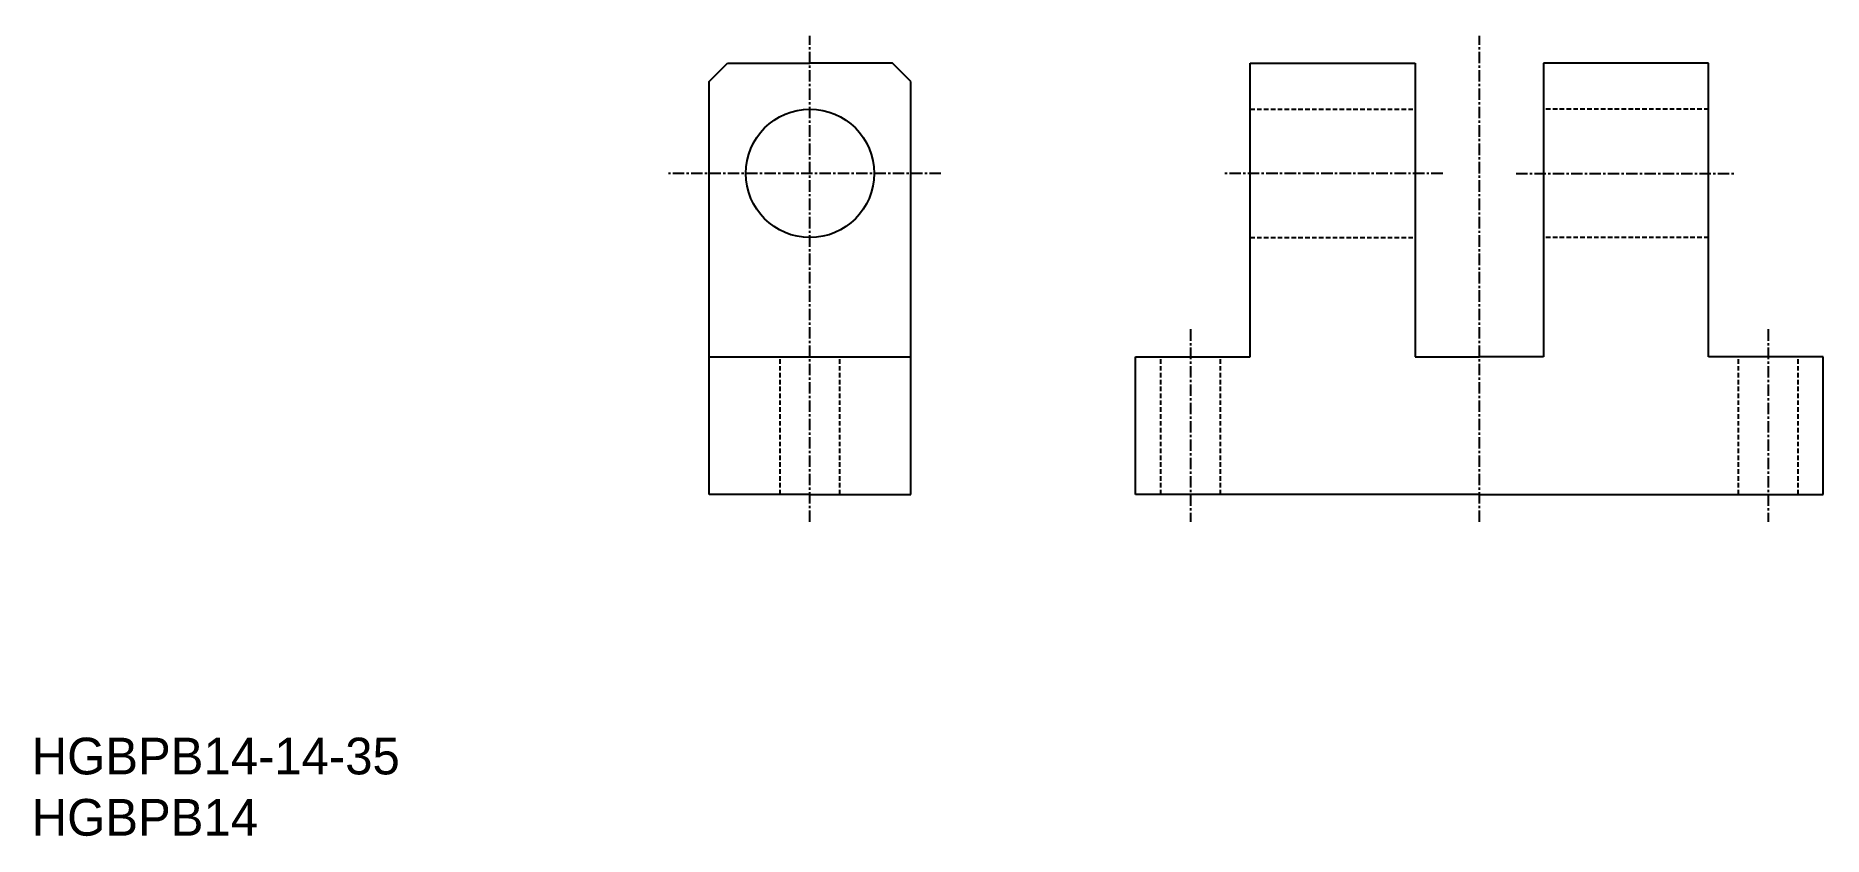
# Model space of a CAD drawing. Extents: x 17 to 212, y 87 to 175.
import ezdxf

# ---------------------------------------------------------------- set-up
doc = ezdxf.new("R2010")
doc.units = 0
doc.linetypes.add('CENTER', pattern=[2, 1.25, -0.25, 0.25, -0.25])
doc.linetypes.add('DASHED', pattern=[0.75, 0.5, -0.25])
doc.layers.get('0').update_dxf_attribs({"linetype": 'CONTINUOUS'})
doc.layers.add('CENTER', color=1, linetype='CENTER')

msp = doc.modelspace()

# ---------------------------------------------------------------- linework, layer by layer
at = {"color": 7, "linetype": 'CONTINUOUS'}
for p, q in [((90.12, 169.76), (92.12, 171.76)), ((92.12, 171.76), (101.12, 171.76)), ((110.12, 171.76), (101.12, 171.76)), ((112.12, 169.76), (110.12, 171.76)), ((149.12, 139.76), (149.12, 171.76)), ((149.12, 171.76), (167.12, 171.76)), ((167.12, 171.76), (167.12, 139.76)), ((181.12, 171.76), (181.12, 139.76)), ((199.12, 171.76), (181.12, 171.76)), ((199.12, 139.76), (199.12, 171.76)), ((90.12, 124.76), (90.12, 169.76)), ((112.12, 124.76), (112.12, 169.76)), ((90.12, 139.76), (112.12, 139.76)), ((136.62, 124.76), (136.62, 139.76)), ((136.62, 139.76), (149.12, 139.76)), ((167.12, 139.76), (174.12, 139.76)), ((181.12, 139.76), (174.12, 139.76)), ((211.62, 139.76), (199.12, 139.76)), ((211.62, 124.76), (211.62, 139.76)), ((101.12, 124.76), (90.12, 124.76)), ((101.12, 124.76), (112.12, 124.76)), ((174.12, 124.76), (136.62, 124.76)), ((174.12, 124.76), (211.62, 124.76))]:
    msp.add_line(p, q, dxfattribs=at)
at = {"color": 3, "linetype": 'DASHED'}
for p, q in [((149.12, 166.76), (167.12, 166.76)), ((199.12, 166.76), (181.12, 166.76)), ((149.12, 152.76), (167.12, 152.76)), ((199.12, 152.76), (181.12, 152.76)), ((97.87, 124.76), (97.87, 139.76)), ((104.37, 124.76), (104.37, 139.76)), ((139.37, 124.76), (139.37, 139.76)), ((145.87, 124.76), (145.87, 139.76)), ((202.37, 124.76), (202.37, 139.76)), ((208.87, 124.76), (208.87, 139.76))]:
    msp.add_line(p, q, dxfattribs=at)
at = {"color": 7, "linetype": 'CONTINUOUS'}
msp.add_circle((101.12, 159.76), 7, dxfattribs=at)
at = {"layer": 'CENTER', "color": 1, "linetype": 'CENTER'}
for p, q in [((101.12, 121.76), (101.12, 174.76)), ((174.12, 121.76), (174.12, 174.76)), ((115.4, 159.76), (85.69, 159.76)), ((170.12, 159.76), (146.12, 159.76)), ((178.12, 159.76), (202.12, 159.76)), ((142.62, 142.76), (142.62, 121.76)), ((205.62, 142.76), (205.62, 121.76))]:
    msp.add_line(p, q, dxfattribs=at)

# ---------------------------------------------------------------- texts
at = {"color": 7, "linetype": 'CONTINUOUS'}
for s, p in [('HGBPB14-14-35', (16.25, 94.24)), ('HGBPB14', (16.25, 87.56))]:
    msp.add_text(s, height=4, dxfattribs=at).set_placement(p)

doc.saveas('drawing.dxf')
